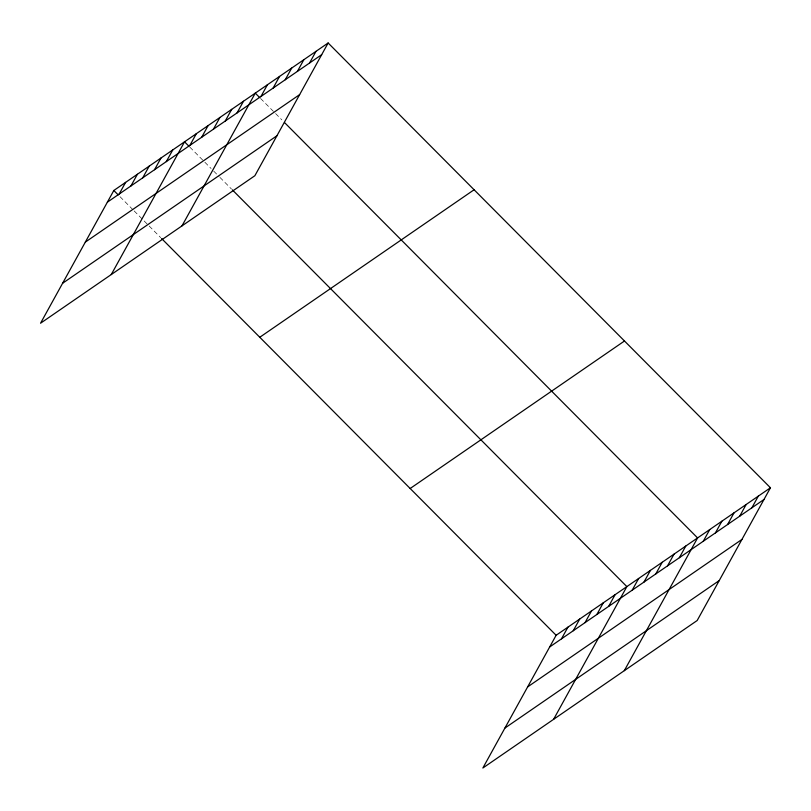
<?xml version="1.0" encoding="UTF-8"?>
<svg xmlns="http://www.w3.org/2000/svg" width="811" height="811" viewBox="0 0 811 811"><rect width="100%" height="100%" fill="white"/><g stroke="black" fill="none" stroke-linecap="round" stroke-linejoin="round"><path stroke-width="0.61" stroke-dasharray="4.05 3.04" d="M260.574 98.476L274.736 112.709M275.618 113.601L281.812 119.825M189.855 147.146L204.007 161.379M204.889 162.271L211.083 168.495M213.739 171.162L219.051 176.504M219.933 177.396L231.429 188.963M120.018 196.708L133.288 210.059M134.17 210.941L148.322 225.174M149.214 226.066L160.71 237.633"/><path stroke-width="1.22" d="M328.141 42.983L113.824 190.484L40.55 323.224L254.867 175.723L328.141 42.983L770.45 487.776L697.176 620.516L482.859 768.017L556.133 635.277L770.45 487.776M119.156 194.052L125.614 182.374M130.946 185.942L137.394 174.264M142.736 177.832L149.183 166.143M154.526 169.722L160.973 158.033M166.306 161.612L172.763 149.923M111.269 274.544L184.543 141.813L188.973 146.254M189.886 145.382L196.333 133.693M201.675 137.272L208.123 125.583M213.455 129.162L219.913 117.473M225.245 121.042L231.693 109.363M237.035 112.932L243.482 101.253M181.999 225.874L255.272 93.133L259.692 97.584M260.96 96.458L267.417 84.78M273.104 88.105L279.562 76.416M285.249 79.742L291.707 68.063M297.394 71.388L303.851 59.7M309.538 63.035L315.996 51.346M561.476 638.845L567.923 627.167M573.265 630.735L579.713 619.057M585.045 622.625L591.503 610.936M596.835 614.515L603.283 602.826M608.625 606.405L615.073 594.716M553.589 719.337L626.862 586.606L232.321 189.845M632.195 590.175L638.652 578.486M643.985 582.065L650.432 570.376M655.775 573.955L662.222 562.266M667.554 565.835L674.012 554.156M679.344 557.725L685.792 546.046M624.308 670.667L697.582 537.926L284.458 122.491M703.279 541.251L709.726 529.573M715.424 532.898L721.871 521.209M727.568 524.545L734.016 512.856M739.713 516.181L746.161 504.493M751.858 507.828L758.305 496.139M107.376 202.172L321.683 54.672M85.317 242.114L299.634 94.623M62.599 283.272L276.916 135.772M259.784 337.264L474.1 189.764M410.173 488.496L624.49 340.995M549.686 646.965L764.003 499.464M527.637 686.907L741.943 539.416M504.918 728.065L719.225 580.564M113.824 190.484L118.244 194.934M161.592 238.525L556.133 635.277"/></g></svg>
